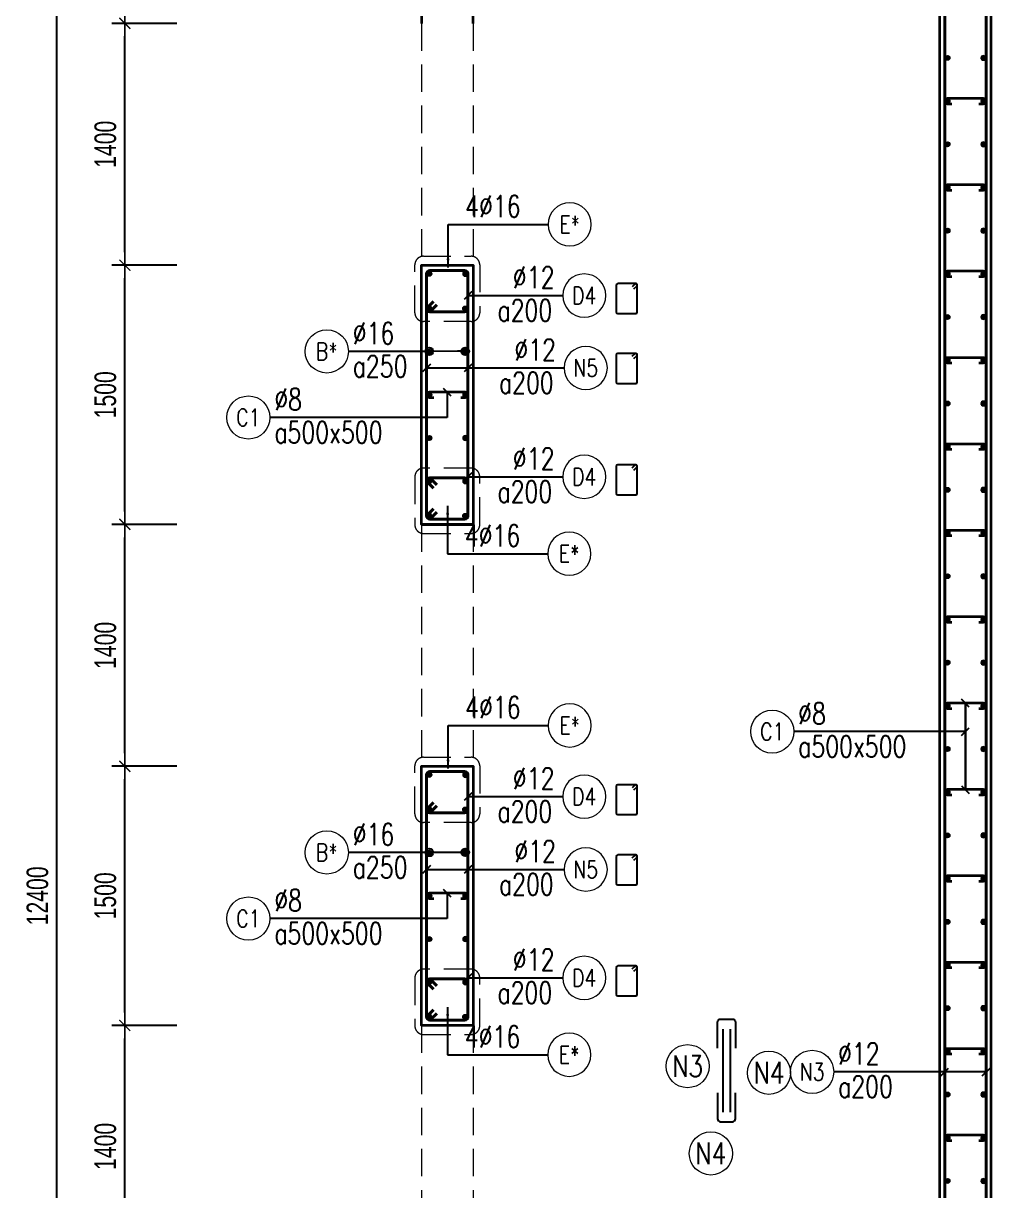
# Model space of a CAD drawing. Header units: millimetres. Extents: x 931337 to 1117500, y 19732 to 157199.
# Drawn here: x 1100475 to 1106179, y 141668 to 148425 of the extents above; entities that cross this region are included whole.
import ezdxf
from ezdxf.enums import TextEntityAlignment as Align

# ---------------------------------------------------------------- set-up
doc = ezdxf.new("R2010")
doc.units = ezdxf.units.MM
doc.header["$MEASUREMENT"] = 0
doc.linetypes.add('HIDDEN', pattern=[9.525, 6.35, -3.175])
doc.linetypes.add('HIDDEN2', pattern=[4.7625, 3.175, -1.5875])
doc.layers.get('0').update_dxf_attribs({"lineweight": 20})
doc.layers.get('Defpoints').update_dxf_attribs({"color": 151, "lineweight": 9})
doc.layers.add('Hidden', color=9, linetype='HIDDEN')
doc.layers.add('Ligature', color=1, linetype='Continuous')
for name, color, linetype, lineweight in [('KC-LEADER', 153, 'Continuous', 18), ('KC-THEP', 6, 'Continuous', 40), ('NDC_S_BEAM', 3, 'HIDDEN2', 20), ('NDC_S_DIM', 1, 'Continuous', 15), ('NDC_S_HIDDEN', 8, 'HIDDEN2', 13), ('NDC_S_LEADER', 1, 'Continuous', 15), ('NDC_S_REBAR', 4, 'Continuous', 35), ('NDC_S_STIRRUP', 4, 'Continuous', 40), ('NDC_S_VN TEXT', 7, 'Continuous', 20), ('NDC_S_WALL', 6, 'Continuous', 35)]:
    doc.layers.add(name, color=color, linetype=linetype, lineweight=lineweight)
doc.styles.add('NDC_ARIAL', font='arial.ttf', dxfattribs={"width": 0.85})
doc.styles.add('NDC_DIM', font='', dxfattribs={"width": 0.75})
doc.styles.add('NDC_EN TXT', font='romans.shx', dxfattribs={"width": 0.8})
doc.styles.get('NDC_DIM').set_extended_font_data('Dotum')
doc.dimstyles.new('NDC_1-50', dxfattribs={"dimscale": 50, "dimtxt": 2.5, "dimasz": 1, "dimexe": 1.5, "dimexo": 0, "dimgap": 0.8, "dimtad": 1, "dimdec": 0, "dimdsep": 46, "dimtxsty": 'NDC_ARIAL', "dimblk": 'DIMMARK', "dimcen": 49999.938995, "dimdle": 1.5, "dimclrd": 1, "dimclre": 1, "dimclrt": 3, "dimadec": 0, "dimazin": 0, "dimtfac": 1, "dimtdec": 0, "dimtix": 1, "dimtmove": 2, "dimatfit": 3, "dimfxl": 1, "dimarcsym": 0})
doc.dimstyles.new('NDC_dim_30', dxfattribs={"dimscale": 30, "dimtxt": 2.5, "dimasz": 1.5, "dimexe": 1.5, "dimexo": 2.5, "dimgap": 1, "dimtad": 1, "dimdec": 0, "dimzin": 0, "dimdsep": 46, "dimtxsty": 'NDC_DIM', "dimblk": 'DIMMARK', "dimcen": 0.09, "dimdle": 1.2, "dimclrd": 1, "dimclre": 1, "dimclrt": 3, "dimadec": 0, "dimazin": 0, "dimtfac": 1, "dimtdec": 0, "dimtix": 1, "dimtofl": 0, "dimtmove": 0, "dimatfit": 3, "dimfxl": 6, "dimfxlon": 1, "dimtolj": 1, "dimtzin": 0, "dimarcsym": 0})
doc.dimstyles.new('NDC_dim_50', dxfattribs={"dimscale": 50, "dimtxt": 2.5, "dimasz": 1.5, "dimexe": 1.5, "dimexo": 2.5, "dimgap": 1, "dimtad": 1, "dimdec": 0, "dimzin": 0, "dimdsep": 46, "dimtxsty": 'NDC_DIM', "dimblk": 'DIMMARK', "dimcen": 0.09, "dimdle": 1.2, "dimclrd": 1, "dimclre": 1, "dimclrt": 3, "dimadec": 0, "dimazin": 0, "dimtfac": 1, "dimtdec": 0, "dimtix": 1, "dimtofl": 0, "dimtmove": 0, "dimatfit": 3, "dimfxl": 6, "dimfxlon": 1, "dimtolj": 1, "dimtzin": 0, "dimarcsym": 0})

# ---------------------------------------------------------------- blocks, each defined once
blk = doc.blocks.new('THEP')
at = {"layer": 'KC-LEADER', "color": 6}
blk.add_circle((0, 0), 14, dxfattribs=at)
at = {"layer": 'KC-THEP'}
for p, q in [((-14, 0), (14, 0)), ((9.9, 9.9), (-9.9, -9.9)), ((-9.9, 9.9), (9.9, -9.9)), ((0, 14), (0, -14))]:
    blk.add_line(p, q, dxfattribs=at)
blk = doc.blocks.new('A$C7BC65A55')
at = {"layer": 'Ligature'}
for p, q in [((-15.2, 372, 0), (-15.2, 38.5, 0)), ((15.2, 372, 0), (15.2, 38.5, 0))]:
    blk.add_line(p, q, dxfattribs=at)
for points in [[(-36.2, 296.5), (-36.2, 400.9, -0.414214), (-24, 413.1), (24, 413.1, -0.414214), (36.2, 400.9), (36.2, 296.5)], [(-36.2, 116.5), (-36.2, 12.2, 0.414214), (-24, 0), (24, 0, 0.414214), (36.2, 12.2), (36.2, 116.5)]]:
    blk.add_lwpolyline(points, format="xyb", dxfattribs=at)
blk = doc.blocks.new('DIMMARK')
at = {"layer": 'NDC_S_DIM', "color": 1}
blk.add_line((-1.5, 0), (1, 0), dxfattribs=at)
at = {"layer": 'NDC_S_DIM', "color": 2, "const_width": 0.1}
blk.add_lwpolyline([(-0.424, -0.424), (0.424, 0.424)], dxfattribs=at)
blk = doc.blocks.new('*U11')
blk.add_circle((-2.5, 0), 2.5)
at = {"layer": 'NDC_S_VN TEXT', "color": 3, "style": 'NDC_EN TXT', "width": 0.75}
for tag, p in [('DK1', (0.5, 0.85)), ('KC1', (0.5, -2.97))]:
    blk.add_attdef(tag, p, '', height=2.5, dxfattribs=at)
at = {"layer": 'NDC_S_VN TEXT', "color": 7, "style": 'NDC_EN TXT', "width": 0.8}
blk.add_attdef('SH2', text='', height=2, dxfattribs=at).set_placement((-2.5, 0), align=Align.MIDDLE)
blk = doc.blocks.new('*D539')
at = {"layer": 'Defpoints', "color": 0, "transparency": 16777216}
for p in [(1101062.4, 149074.5), (1102778.9, 149074.5), (1102778.9, 148424.5)]:
    blk.add_point(p, dxfattribs=at)
at = {"layer": 'NDC_S_DIM', "color": 1, "lineweight": -2, "transparency": 16777216}
for p, q in [((1101362.4, 149074.5), (1100987.4, 149074.5)), ((1101062.4, 148499.5), (1101062.4, 148999.5)), ((1101362.4, 148424.5), (1100987.4, 148424.5))]:
    blk.add_line(p, q, dxfattribs=at)
at = {"layer": 'NDC_S_DIM', "color": 1, "lineweight": -2, "transparency": 16777216, "xscale": 75, "yscale": 75, "zscale": 75}
for p, rotation in [((1101062.4, 149074.5), 90), ((1101062.4, 148424.5), 270)]:
    blk.add_blockref('DIMMARK', p, dxfattribs=dict(at, rotation=rotation))
at = {"layer": 'NDC_S_DIM', "color": 3, "transparency": 16777216, "insert": (1100949.8, 148749.5), "char_height": 125, "attachment_point": 5, "rotation": 90, "style": 'NDC_DIM'}
blk.add_mtext('\\A1;650', dxfattribs=at)
blk = doc.blocks.new('*D541')
at = {"layer": 'Defpoints', "color": 0, "transparency": 16777216}
for p in [(1100669.2, 149574.5), (1102778.9, 149574.5), (1102778.9, 137174.5)]:
    blk.add_point(p, dxfattribs=at)
at = {"layer": 'NDC_S_DIM', "color": 1, "lineweight": -2, "transparency": 16777216}
for p, q in [((1100969.2, 149574.5), (1100594.2, 149574.5)), ((1100669.2, 137249.5), (1100669.2, 149499.5)), ((1100969.2, 137174.5), (1100594.2, 137174.5))]:
    blk.add_line(p, q, dxfattribs=at)
at = {"layer": 'NDC_S_DIM', "color": 1, "lineweight": -2, "transparency": 16777216, "xscale": 75, "yscale": 75, "zscale": 75}
for p, rotation in [((1100669.2, 149574.5), 90), ((1100669.2, 137174.5), 270)]:
    blk.add_blockref('DIMMARK', p, dxfattribs=dict(at, rotation=rotation))
at = {"layer": 'NDC_S_DIM', "color": 3, "transparency": 16777216, "insert": (1100556.6, 143374.5), "char_height": 125, "attachment_point": 5, "rotation": 90, "style": 'NDC_DIM'}
blk.add_mtext('\\A1;12400', dxfattribs=at)
blk = doc.blocks.new('*D544')
at = {"layer": 'Defpoints', "color": 0, "transparency": 16777216}
for p in [(1101062.4, 142624.5), (1102778.9, 142624.5), (1102778.9, 141224.5)]:
    blk.add_point(p, dxfattribs=at)
at = {"layer": 'NDC_S_DIM', "color": 1, "lineweight": -2, "transparency": 16777216}
for p, q in [((1101362.4, 142624.5), (1100987.4, 142624.5)), ((1101062.4, 141299.5), (1101062.4, 142549.5)), ((1101362.4, 141224.5), (1100987.4, 141224.5))]:
    blk.add_line(p, q, dxfattribs=at)
at = {"layer": 'NDC_S_DIM', "color": 1, "lineweight": -2, "transparency": 16777216, "xscale": 75, "yscale": 75, "zscale": 75}
for p, rotation in [((1101062.4, 142624.5), 90), ((1101062.4, 141224.5), 270)]:
    blk.add_blockref('DIMMARK', p, dxfattribs=dict(at, rotation=rotation))
at = {"layer": 'NDC_S_DIM', "color": 3, "transparency": 16777216, "insert": (1100949.8, 141924.5), "char_height": 125, "attachment_point": 5, "rotation": 90, "style": 'NDC_DIM'}
blk.add_mtext('\\A1;1400', dxfattribs=at)
blk = doc.blocks.new('*D545')
at = {"layer": 'Defpoints', "color": 0, "transparency": 16777216}
for p in [(1101062.4, 144124.5), (1102778.9, 144124.5), (1102778.9, 142624.5)]:
    blk.add_point(p, dxfattribs=at)
at = {"layer": 'NDC_S_DIM', "color": 1, "lineweight": -2, "transparency": 16777216}
for p, q in [((1101362.4, 144124.5), (1100987.4, 144124.5)), ((1101062.4, 142699.5), (1101062.4, 144049.5)), ((1101362.4, 142624.5), (1100987.4, 142624.5))]:
    blk.add_line(p, q, dxfattribs=at)
at = {"layer": 'NDC_S_DIM', "color": 1, "lineweight": -2, "transparency": 16777216, "xscale": 75, "yscale": 75, "zscale": 75}
for p, rotation in [((1101062.4, 144124.5), 90), ((1101062.4, 142624.5), 270)]:
    blk.add_blockref('DIMMARK', p, dxfattribs=dict(at, rotation=rotation))
at = {"layer": 'NDC_S_DIM', "color": 3, "transparency": 16777216, "insert": (1100949.8, 143374.5), "char_height": 125, "attachment_point": 5, "rotation": 90, "style": 'NDC_DIM'}
blk.add_mtext('\\A1;1500', dxfattribs=at)
blk = doc.blocks.new('*D546')
at = {"layer": 'Defpoints', "color": 0, "transparency": 16777216}
for p in [(1101062.4, 145524.5), (1102778.9, 145524.5), (1102778.9, 144124.5)]:
    blk.add_point(p, dxfattribs=at)
at = {"layer": 'NDC_S_DIM', "color": 1, "lineweight": -2, "transparency": 16777216}
for p, q in [((1101362.4, 145524.5), (1100987.4, 145524.5)), ((1101062.4, 144199.5), (1101062.4, 145449.5)), ((1101362.4, 144124.5), (1100987.4, 144124.5))]:
    blk.add_line(p, q, dxfattribs=at)
at = {"layer": 'NDC_S_DIM', "color": 1, "lineweight": -2, "transparency": 16777216, "xscale": 75, "yscale": 75, "zscale": 75}
for p, rotation in [((1101062.4, 145524.5), 90), ((1101062.4, 144124.5), 270)]:
    blk.add_blockref('DIMMARK', p, dxfattribs=dict(at, rotation=rotation))
at = {"layer": 'NDC_S_DIM', "color": 3, "transparency": 16777216, "insert": (1100949.8, 144824.5), "char_height": 125, "attachment_point": 5, "rotation": 90, "style": 'NDC_DIM'}
blk.add_mtext('\\A1;1400', dxfattribs=at)
blk = doc.blocks.new('*D547')
at = {"layer": 'Defpoints', "color": 0, "transparency": 16777216}
for p in [(1101062.4, 147024.5), (1102778.9, 147024.5), (1102778.9, 145524.5)]:
    blk.add_point(p, dxfattribs=at)
at = {"layer": 'NDC_S_DIM', "color": 1, "lineweight": -2, "transparency": 16777216}
for p, q in [((1101362.4, 147024.5), (1100987.4, 147024.5)), ((1101062.4, 145599.5), (1101062.4, 146949.5)), ((1101362.4, 145524.5), (1100987.4, 145524.5))]:
    blk.add_line(p, q, dxfattribs=at)
at = {"layer": 'NDC_S_DIM', "color": 1, "lineweight": -2, "transparency": 16777216, "xscale": 75, "yscale": 75, "zscale": 75}
for p, rotation in [((1101062.4, 147024.5), 90), ((1101062.4, 145524.5), 270)]:
    blk.add_blockref('DIMMARK', p, dxfattribs=dict(at, rotation=rotation))
at = {"layer": 'NDC_S_DIM', "color": 3, "transparency": 16777216, "insert": (1100949.8, 146274.5), "char_height": 125, "attachment_point": 5, "rotation": 90, "style": 'NDC_DIM'}
blk.add_mtext('\\A1;1500', dxfattribs=at)
blk = doc.blocks.new('*D548')
at = {"layer": 'Defpoints', "color": 0, "transparency": 16777216}
for p in [(1101062.4, 148424.5), (1102778.9, 148424.5), (1102778.9, 147024.5)]:
    blk.add_point(p, dxfattribs=at)
at = {"layer": 'NDC_S_DIM', "color": 1, "lineweight": -2, "transparency": 16777216}
for p, q in [((1101362.4, 148424.5), (1100987.4, 148424.5)), ((1101062.4, 147099.5), (1101062.4, 148349.5)), ((1101362.4, 147024.5), (1100987.4, 147024.5))]:
    blk.add_line(p, q, dxfattribs=at)
at = {"layer": 'NDC_S_DIM', "color": 1, "lineweight": -2, "transparency": 16777216, "xscale": 75, "yscale": 75, "zscale": 75}
for p, rotation in [((1101062.4, 148424.5), 90), ((1101062.4, 147024.5), 270)]:
    blk.add_blockref('DIMMARK', p, dxfattribs=dict(at, rotation=rotation))
at = {"layer": 'NDC_S_DIM', "color": 3, "transparency": 16777216, "insert": (1100949.8, 147724.5), "char_height": 125, "attachment_point": 5, "rotation": 90, "style": 'NDC_DIM'}
blk.add_mtext('\\A1;1400', dxfattribs=at)
blk = doc.blocks.new('*U13')
blk.add_circle((-2.5, 0), 2.5)
at = {"layer": 'NDC_S_VN TEXT', "color": 3, "style": 'NDC_EN TXT', "width": 0.75}
blk.add_attdef('DK1', (0.5, 0.85), '', height=2.5, dxfattribs=at)
at = {"layer": 'NDC_S_VN TEXT', "color": 7, "style": 'NDC_EN TXT', "width": 0.8}
blk.add_attdef('SH2', text='', height=2, dxfattribs=at).set_placement((-2.5, 0), align=Align.MIDDLE)

msp = doc.modelspace()

# ---------------------------------------------------------------- linework, layer by layer
for centre in [(1104320.631, 142388.895), (1104791.6, 142350.735), (1104455.079, 141883.892)]:
    msp.add_circle(centre, 125)
at = {"layer": 'Ligature'}
for points in [[(1104010.12, 146888.056), (1104026.086, 146904.022, 0.66817864), (1104020.313, 146917.96), (1103915.684, 146917.96, 0.41421356), (1103907.519, 146909.795), (1103907.519, 146752.688, 0.41421356), (1103915.684, 146744.523), (1104020.313, 146744.523, 0.41421356), (1104028.477, 146752.688), (1104028.477, 146909.795, 0.66817864), (1104014.539, 146915.569), (1103998.573, 146899.603)], [(1104010.092, 146484.044), (1104026.058, 146500.01, 0.66817864), (1104020.284, 146513.949), (1103915.655, 146513.949, 0.41421356), (1103907.491, 146505.784), (1103907.491, 146348.676, 0.41421356), (1103915.656, 146340.511), (1104020.284, 146340.511, 0.41421356), (1104028.449, 146348.676), (1104028.449, 146505.784, 0.66817864), (1104014.511, 146511.557), (1103998.545, 146495.591)], [(1104010.092, 145839.026), (1104026.058, 145854.992, 0.66817864), (1104020.284, 145868.93), (1103915.655, 145868.93, 0.41421356), (1103907.491, 145860.765), (1103907.491, 145703.658, 0.41421356), (1103915.656, 145695.493), (1104020.284, 145695.493, 0.41421356), (1104028.449, 145703.658), (1104028.449, 145860.765, 0.66817864), (1104014.511, 145866.539), (1103998.545, 145850.573)], [(1104010.12, 143988.056), (1104026.086, 144004.022, 0.66817864), (1104020.313, 144017.96), (1103915.684, 144017.96, 0.41421356), (1103907.519, 144009.795), (1103907.519, 143852.688, 0.41421356), (1103915.684, 143844.523), (1104020.313, 143844.523, 0.41421356), (1104028.477, 143852.688), (1104028.477, 144009.795, 0.66817864), (1104014.539, 144015.569), (1103998.573, 143999.603)], [(1104010.092, 143581.368), (1104026.058, 143597.334, 0.66817864), (1104020.284, 143611.272), (1103915.655, 143611.272, 0.41421356), (1103907.491, 143603.107), (1103907.491, 143446, 0.41421356), (1103915.656, 143437.835), (1104020.284, 143437.835, 0.41421356), (1104028.449, 143446), (1104028.449, 143603.107, 0.66817864), (1104014.511, 143608.881), (1103998.545, 143592.915)], [(1104010.092, 142939.026), (1104026.058, 142954.992, 0.66817864), (1104020.284, 142968.93), (1103915.655, 142968.93, 0.41421356), (1103907.491, 142960.765), (1103907.491, 142803.658, 0.41421356), (1103915.656, 142795.493), (1104020.284, 142795.493, 0.41421356), (1104028.449, 142803.658), (1104028.449, 142960.765, 0.66817864), (1104014.511, 142966.539), (1103998.545, 142950.573)]]:
    msp.add_lwpolyline(points, format="xyb", dxfattribs=at)
at = {"layer": 'NDC_S_BEAM', "ltscale": 50}
for p, q in [((1102778.931, 148424.542), (1102778.931, 147024.542)), ((1103078.931, 148424.542), (1103078.931, 147024.542)), ((1102778.931, 145524.542), (1102778.931, 144124.542)), ((1103078.931, 145524.542), (1103078.931, 144124.542)), ((1102778.931, 142624.542), (1102778.931, 141224.542)), ((1103078.931, 142624.542), (1103078.931, 141224.542))]:
    msp.add_line(p, q, dxfattribs=at)
at = {"layer": 'NDC_S_HIDDEN', "ltscale": 50}
for points in [[(1102791.294, 147076.602), (1103067.137, 147076.602, -0.41421356), (1103117.137, 147026.602), (1103117.137, 146749.052, -0.41421356), (1103067.137, 146699.052), (1102791.294, 146699.052, -0.41421356), (1102741.294, 146749.052), (1102741.294, 147026.602, -0.41421356)], [(1102791.294, 145472.483), (1103067.137, 145472.483, 0.41421356), (1103117.137, 145522.483), (1103117.137, 145800.032, 0.41421356), (1103067.137, 145850.032), (1102791.294, 145850.032, 0.41421356), (1102741.294, 145800.032), (1102741.294, 145522.483, 0.41421356)], [(1102791.294, 144176.602), (1103067.137, 144176.602, -0.41421356), (1103117.137, 144126.602), (1103117.137, 143849.052, -0.41421356), (1103067.137, 143799.052), (1102791.294, 143799.052, -0.41421356), (1102741.294, 143849.052), (1102741.294, 144126.602, -0.41421356)], [(1102791.294, 142572.483), (1103067.137, 142572.483, 0.41421356), (1103117.137, 142622.483), (1103117.137, 142900.032, 0.41421356), (1103067.137, 142950.032), (1102791.294, 142950.032, 0.41421356), (1102741.294, 142900.032), (1102741.294, 142622.483, 0.41421356)]]:
    msp.add_lwpolyline(points, format="xyb", close=True, dxfattribs=at)
at = {"layer": 'NDC_S_REBAR'}
for points in [[(1106007.443, 147959.542), (1106032.443, 147959.542, 1), (1106032.443, 147989.542), (1105825.419, 147989.542, 1), (1105825.419, 147959.542), (1105850.419, 147959.542)], [(1106007.443, 147459.542), (1106032.443, 147459.542, 1), (1106032.443, 147489.542), (1105825.419, 147489.542, 1), (1105825.419, 147459.542), (1105850.419, 147459.542)], [(1106007.443, 146959.542), (1106032.443, 146959.542, 1), (1106032.443, 146989.542), (1105825.419, 146989.542, 1), (1105825.419, 146959.542), (1105850.419, 146959.542)], [(1106007.443, 146459.542), (1106032.443, 146459.542, 1), (1106032.443, 146489.542), (1105825.419, 146489.542, 1), (1105825.419, 146459.542), (1105850.419, 146459.542)], [(1103007.443, 146259.542), (1103032.443, 146259.542, 1), (1103032.443, 146289.542), (1102825.419, 146289.542, 1), (1102825.419, 146259.542), (1102850.419, 146259.542)], [(1106007.443, 145959.542), (1106032.443, 145959.542, 1), (1106032.443, 145989.542), (1105825.419, 145989.542, 1), (1105825.419, 145959.542), (1105850.419, 145959.542)], [(1106007.443, 145459.542), (1106032.443, 145459.542, 1), (1106032.443, 145489.542), (1105825.419, 145489.542, 1), (1105825.419, 145459.542), (1105850.419, 145459.542)], [(1106007.443, 144959.542), (1106032.443, 144959.542, 1), (1106032.443, 144989.542), (1105825.419, 144989.542, 1), (1105825.419, 144959.542), (1105850.419, 144959.542)], [(1106007.443, 144459.542), (1106032.443, 144459.542, 1), (1106032.443, 144489.542), (1105825.419, 144489.542, 1), (1105825.419, 144459.542), (1105850.419, 144459.542)], [(1106007.443, 143959.542), (1106032.443, 143959.542, 1), (1106032.443, 143989.542), (1105825.419, 143989.542, 1), (1105825.419, 143959.542), (1105850.419, 143959.542)], [(1106007.443, 143459.542), (1106032.443, 143459.542, 1), (1106032.443, 143489.542), (1105825.419, 143489.542, 1), (1105825.419, 143459.542), (1105850.419, 143459.542)], [(1103007.443, 143359.542), (1103032.443, 143359.542, 1), (1103032.443, 143389.542), (1102825.419, 143389.542, 1), (1102825.419, 143359.542), (1102850.419, 143359.542)], [(1106007.443, 142959.542), (1106032.443, 142959.542, 1), (1106032.443, 142989.542), (1105825.419, 142989.542, 1), (1105825.419, 142959.542), (1105850.419, 142959.542)], [(1106007.443, 142459.542), (1106032.443, 142459.542, 1), (1106032.443, 142489.542), (1105825.419, 142489.542, 1), (1105825.419, 142459.542), (1105850.419, 142459.542)], [(1106007.443, 141959.542), (1106032.443, 141959.542, 1), (1106032.443, 141989.542), (1105825.419, 141989.542, 1), (1105825.419, 141959.542), (1105850.419, 141959.542)]]:
    msp.add_lwpolyline(points, format="xyb", dxfattribs=at)
at = {"layer": 'NDC_S_STIRRUP'}
for points in [[(1105848.931, 137264.542), (1105808.931, 137224.542, 0.41421356), (1105828.931, 137204.542), (1106028.931, 137204.542, 0.41421356), (1106048.931, 137224.542), (1106048.931, 149524.542, 0.41421356), (1106028.931, 149544.542), (1105828.931, 149544.542, 0.41421356), (1105808.931, 149524.542), (1105808.931, 137224.542, 0.41421356), (1105828.931, 137204.542), (1105868.931, 137244.542)], [(1102848.931, 145614.542), (1102808.931, 145574.542, 0.41421356), (1102828.931, 145554.542), (1103028.931, 145554.542, 0.41421356), (1103048.931, 145574.542), (1103048.931, 146974.542, 0.41421356), (1103028.931, 146994.542), (1102828.931, 146994.542, 0.41421356), (1102808.931, 146974.542), (1102808.931, 145574.542, 0.41421356), (1102828.931, 145554.542), (1102868.931, 145594.542)], [(1102848.931, 146815.079), (1102808.931, 146775.079, 0.41421356), (1102828.931, 146755.079), (1103028.931, 146755.079, 0.41421356), (1103048.931, 146775.079), (1103048.931, 146974.542, 0.41421356), (1103028.931, 146994.542), (1102828.931, 146994.542, 0.41421356), (1102808.931, 146974.542), (1102808.931, 146775.079, 0.41421356), (1102828.931, 146755.079), (1102868.931, 146795.079)], [(1102848.931, 145734.005), (1102808.931, 145774.005, -0.41421356), (1102828.931, 145794.005), (1103028.931, 145794.005, -0.41421356), (1103048.931, 145774.005), (1103048.931, 145574.542, -0.41421356), (1103028.931, 145554.542), (1102828.931, 145554.542, -0.41421356), (1102808.931, 145574.542), (1102808.931, 145774.005, -0.41421356), (1102828.931, 145794.005), (1102868.931, 145754.005)], [(1102848.931, 142714.542), (1102808.931, 142674.542, 0.41421356), (1102828.931, 142654.542), (1103028.931, 142654.542, 0.41421356), (1103048.931, 142674.542), (1103048.931, 144074.542, 0.41421356), (1103028.931, 144094.542), (1102828.931, 144094.542, 0.41421356), (1102808.931, 144074.542), (1102808.931, 142674.542, 0.41421356), (1102828.931, 142654.542), (1102868.931, 142694.542)], [(1102848.931, 143915.079), (1102808.931, 143875.079, 0.41421356), (1102828.931, 143855.079), (1103028.931, 143855.079, 0.41421356), (1103048.931, 143875.079), (1103048.931, 144074.542, 0.41421356), (1103028.931, 144094.542), (1102828.931, 144094.542, 0.41421356), (1102808.931, 144074.542), (1102808.931, 143875.079, 0.41421356), (1102828.931, 143855.079), (1102868.931, 143895.079)], [(1102848.931, 142834.005), (1102808.931, 142874.005, -0.41421356), (1102828.931, 142894.005), (1103028.931, 142894.005, -0.41421356), (1103048.931, 142874.005), (1103048.931, 142674.542, -0.41421356), (1103028.931, 142654.542), (1102828.931, 142654.542, -0.41421356), (1102808.931, 142674.542), (1102808.931, 142874.005, -0.41421356), (1102828.931, 142894.005), (1102868.931, 142854.005)]]:
    msp.add_lwpolyline(points, format="xyb", dxfattribs=at)
at = {"layer": 'NDC_S_WALL'}
msp.add_line((1102778.931, 145524.542), (1103078.931, 145524.542), dxfattribs=at)
for points in [[(1103078.931, 148424.542), (1103078.931, 149074.542), (1105778.931, 149074.542), (1105778.931, 137674.542), (1103078.931, 137674.542), (1103078.931, 138324.542), (1102778.931, 138324.542), (1102778.931, 137174.542), (1109078.931, 137174.542), (1109078.931, 137174.542), (1109078.931, 138324.542), (1108778.931, 138324.542), (1108778.931, 137674.542), (1108778.931, 137674.542), (1106078.931, 137674.542), (1106078.931, 149074.542), (1108778.931, 149074.542), (1108778.931, 149074.542), (1108778.931, 148424.542), (1109078.931, 148424.542), (1109078.931, 149574.542), (1109078.931, 149574.542), (1102778.931, 149574.542), (1102778.931, 148424.542)], [(1103078.931, 145524.542), (1102778.931, 145524.542), (1102778.931, 147024.542), (1103078.931, 147024.542), (1103078.931, 145524.542)], [(1103078.931, 142624.542), (1102778.931, 142624.542), (1102778.931, 144124.542), (1103078.931, 144124.542), (1103078.931, 142624.542)]]:
    msp.add_lwpolyline(points, dxfattribs=at)

# ---------------------------------------------------------------- block references
at = {"layer": 'Hidden', "xscale": 1.44, "yscale": 1.44, "zscale": 1.44}
msp.add_blockref('A$C7BC65A55', (1104545.711, 142066.614, 0.03), dxfattribs=at)
at = {"layer": 'KC-THEP'}
for p, rotation in [((1105825.419, 148224.542), 189.6685644363809), ((1105825.419, 147974.542), 189.6685644363809), ((1105825.419, 147724.542), 189.6685644363809), ((1105825.419, 147474.542), 189.6685644363809), ((1105825.419, 147224.542), 189.6685644363809), ((1102825.419, 146974.542), 189.6685644363809), ((1105825.419, 146974.542), 189.6685644363809), ((1103032.443, 146774.542), 9.668564436380926), ((1105825.419, 146724.542), 189.6685644363809), ((1102825.419, 146524.542), 189.6685644363809), ((1105825.419, 146474.542), 189.6685644363809), ((1102825.419, 146274.542), 189.6685644363809), ((1105825.419, 146224.542), 189.6685644363809), ((1102825.419, 146024.542), 189.6685644363809), ((1105825.419, 145974.542), 189.6685644363809), ((1102825.419, 145774.542), 189.6685644363809), ((1105825.419, 145724.542), 189.6685644363809), ((1103032.443, 145574.542), 9.668564436380946), ((1105825.419, 145474.542), 189.6685644363809), ((1105825.419, 145224.542), 189.6685644363809), ((1105825.419, 144974.542), 189.6685644363809), ((1105825.419, 144724.542), 189.6685644363809), ((1105825.419, 144474.542), 189.6685644363809), ((1105825.419, 144224.542), 189.6685644363809), ((1102825.419, 144074.542), 189.6685644363809), ((1105825.419, 143974.542), 189.6685644363809), ((1103032.443, 143874.542), 9.668564436380926), ((1105825.419, 143724.542), 189.6685644363809), ((1102825.419, 143624.542), 189.6685644363809), ((1105825.419, 143474.542), 189.6685644363809), ((1102825.419, 143374.542), 189.6685644363809), ((1105825.419, 143224.542), 189.6685644363809), ((1102825.419, 143124.542), 189.6685644363809), ((1105825.419, 142974.542), 189.6685644363809), ((1102825.419, 142874.542), 189.6685644363809), ((1105825.419, 142724.542), 189.6685644363809), ((1103032.443, 142674.542), 9.668564436380946), ((1105825.419, 142474.542), 189.6685644363809), ((1105825.419, 142224.542), 189.6685644363809), ((1105825.419, 141974.542), 189.6685644363809), ((1105825.419, 141724.542), 189.6685644363809)]:
    msp.add_blockref('THEP', p, dxfattribs=dict(at, rotation=rotation))
at = {"layer": 'KC-THEP', "xscale": -1}
for p, rotation in [((1106032.443, 148224.542), 170.331435563619), ((1106032.443, 147974.542), 170.331435563619), ((1106032.443, 147724.542), 170.331435563619), ((1106032.443, 147474.542), 170.331435563619), ((1106032.443, 147224.542), 170.331435563619), ((1103032.443, 146974.542), 170.331435563619), ((1106032.443, 146974.542), 170.331435563619), ((1102825.419, 146774.542), 350.3314355636191), ((1106032.443, 146724.542), 170.331435563619), ((1103032.443, 146524.542), 170.331435563619), ((1106032.443, 146474.542), 170.331435563619), ((1103032.443, 146274.542), 170.331435563619), ((1106032.443, 146224.542), 170.331435563619), ((1103032.443, 146024.542), 170.331435563619), ((1106032.443, 145974.542), 170.331435563619), ((1103032.443, 145774.542), 170.331435563619), ((1106032.443, 145724.542), 170.331435563619), ((1102825.419, 145574.542), 350.3314355636191), ((1106032.443, 145474.542), 170.331435563619), ((1106032.443, 145224.542), 170.331435563619), ((1106032.443, 144974.542), 170.331435563619), ((1106032.443, 144724.542), 170.331435563619), ((1106032.443, 144474.542), 170.331435563619), ((1106032.443, 144224.542), 170.331435563619), ((1103032.443, 144074.542), 170.331435563619), ((1106032.443, 143974.542), 170.331435563619), ((1102825.419, 143874.542), 350.3314355636191), ((1106032.443, 143724.542), 170.331435563619), ((1103032.443, 143624.542), 170.331435563619), ((1106032.443, 143474.542), 170.331435563619), ((1103032.443, 143374.542), 170.331435563619), ((1106032.443, 143224.542), 170.331435563619), ((1103032.443, 143124.542), 170.331435563619), ((1106032.443, 142974.542), 170.331435563619), ((1103032.443, 142874.542), 170.331435563619), ((1106032.443, 142724.542), 170.331435563619), ((1102825.419, 142674.542), 350.3314355636191), ((1106032.443, 142474.542), 170.331435563619), ((1106032.443, 142224.542), 170.331435563619), ((1106032.443, 141974.542), 170.331435563619), ((1106032.443, 141724.542), 170.331435563619)]:
    msp.add_blockref('THEP', p, dxfattribs=dict(at, rotation=rotation))
at = {"layer": 'NDC_S_VN TEXT'}
ref = msp.add_blockref('*U13', (1103512.783, 147261.042), dxfattribs=dict(at, xscale=-50, yscale=50, zscale=50))
ref.add_attrib('SH2', 'E*', dxfattribs={"color": 7, "height": 100, "style": 'NDC_EN TXT', "width": 0.8}).set_placement((1103637.783, 147261.042), align=Align.MIDDLE)
ref.add_attrib('DK1', '4%%C16', (1103032.426, 147303.317), dxfattribs={"color": 3, "height": 125, "style": 'NDC_EN TXT', "width": 0.75})
ref = msp.add_blockref('*U11', (1103597.196, 146849.057), dxfattribs=dict(at, xscale=-50, yscale=50, zscale=50))
ref.add_attrib('SH2', 'D4', dxfattribs={"color": 7, "height": 100, "style": 'NDC_EN TXT', "width": 0.8}).set_placement((1103722.196, 146849.057), align=Align.MIDDLE)
ref.add_attrib('DK1', '%%C12', (1103308.803, 146891.332), dxfattribs={"color": 3, "height": 125, "style": 'NDC_EN TXT', "width": 0.75})
ref.add_attrib('KC1', 'a200', (1103219.517, 146700.43), dxfattribs={"color": 3, "height": 125, "style": 'NDC_EN TXT', "width": 0.75})
at = {"layer": 'NDC_S_VN TEXT', "xscale": 50, "yscale": 50, "zscale": 50}
for p, values in [((1102356.472, 146525.782), {'SH2': 'B*', 'DK1': '%%C16', 'KC1': 'a250'}), ((1101902.487, 146143.268), {'SH2': 'C1', 'DK1': '%%c8', 'KC1': 'a500x500'}), ((1104935.618, 144325.18), {'SH2': 'C1', 'DK1': '%%c8', 'KC1': 'a500x500'}), ((1102356.472, 143625.782), {'SH2': 'B*', 'DK1': '%%C16', 'KC1': 'a250'}), ((1101902.487, 143243.268), {'SH2': 'C1', 'DK1': '%%c8', 'KC1': 'a500x500'}), ((1105166.543, 142355.903), {'SH2': 'N3', 'DK1': '%%C12', 'KC1': 'a200'})]:
    msp.add_blockref('*U11', p, dxfattribs=at).add_auto_attribs(values)
at = {"layer": 'NDC_S_VN TEXT'}
ref = msp.add_blockref('*U11', (1103605.765, 146430.141), dxfattribs=dict(at, xscale=-50, yscale=50, zscale=50))
ref.add_attrib('SH2', 'N5', dxfattribs={"color": 7, "height": 100, "style": 'NDC_EN TXT', "width": 0.8}).set_placement((1103730.765, 146430.141), align=Align.MIDDLE)
ref.add_attrib('DK1', '%%C12', (1103317.372, 146472.416), dxfattribs={"color": 3, "height": 125, "style": 'NDC_EN TXT', "width": 0.75})
ref.add_attrib('KC1', 'a200', (1103228.086, 146281.513), dxfattribs={"color": 3, "height": 125, "style": 'NDC_EN TXT', "width": 0.75})
ref = msp.add_blockref('*U11', (1103597.168, 145800.027), dxfattribs=dict(at, xscale=-50, yscale=50, zscale=50))
ref.add_attrib('SH2', 'D4', dxfattribs={"color": 7, "height": 100, "style": 'NDC_EN TXT', "width": 0.8}).set_placement((1103722.168, 145800.027), align=Align.MIDDLE)
ref.add_attrib('DK1', '%%C12', (1103308.775, 145842.302), dxfattribs={"color": 3, "height": 125, "style": 'NDC_EN TXT', "width": 0.75})
ref.add_attrib('KC1', 'a200', (1103219.489, 145651.4), dxfattribs={"color": 3, "height": 125, "style": 'NDC_EN TXT', "width": 0.75})
ref = msp.add_blockref('*U13', (1103510.352, 145355.013), dxfattribs=dict(at, xscale=-50, yscale=50, zscale=50))
ref.add_attrib('SH2', 'E*', dxfattribs={"color": 7, "height": 100, "style": 'NDC_EN TXT', "width": 0.8}).set_placement((1103635.352, 145355.013), align=Align.MIDDLE)
ref.add_attrib('DK1', '4%%C16', (1103029.994, 145397.288), dxfattribs={"color": 3, "height": 125, "style": 'NDC_EN TXT', "width": 0.75})
ref = msp.add_blockref('*U13', (1103512.783, 144361.042), dxfattribs=dict(at, xscale=-50, yscale=50, zscale=50))
ref.add_attrib('SH2', 'E*', dxfattribs={"color": 7, "height": 100, "style": 'NDC_EN TXT', "width": 0.8}).set_placement((1103637.783, 144361.042), align=Align.MIDDLE)
ref.add_attrib('DK1', '4%%C16', (1103032.426, 144403.317), dxfattribs={"color": 3, "height": 125, "style": 'NDC_EN TXT', "width": 0.75})
ref = msp.add_blockref('*U11', (1103597.196, 143949.057), dxfattribs=dict(at, xscale=-50, yscale=50, zscale=50))
ref.add_attrib('SH2', 'D4', dxfattribs={"color": 7, "height": 100, "style": 'NDC_EN TXT', "width": 0.8}).set_placement((1103722.196, 143949.057), align=Align.MIDDLE)
ref.add_attrib('DK1', '%%C12', (1103308.803, 143991.332), dxfattribs={"color": 3, "height": 125, "style": 'NDC_EN TXT', "width": 0.75})
ref.add_attrib('KC1', 'a200', (1103219.517, 143800.43), dxfattribs={"color": 3, "height": 125, "style": 'NDC_EN TXT', "width": 0.75})
ref = msp.add_blockref('*U11', (1103605.765, 143527.464), dxfattribs=dict(at, xscale=-50, yscale=50, zscale=50))
ref.add_attrib('SH2', 'N5', dxfattribs={"color": 7, "height": 100, "style": 'NDC_EN TXT', "width": 0.8}).set_placement((1103730.765, 143527.464), align=Align.MIDDLE)
ref.add_attrib('DK1', '%%C12', (1103317.372, 143569.74), dxfattribs={"color": 3, "height": 125, "style": 'NDC_EN TXT', "width": 0.75})
ref.add_attrib('KC1', 'a200', (1103228.086, 143378.837), dxfattribs={"color": 3, "height": 125, "style": 'NDC_EN TXT', "width": 0.75})
ref = msp.add_blockref('*U11', (1103597.168, 142900.027), dxfattribs=dict(at, xscale=-50, yscale=50, zscale=50))
ref.add_attrib('SH2', 'D4', dxfattribs={"color": 7, "height": 100, "style": 'NDC_EN TXT', "width": 0.8}).set_placement((1103722.168, 142900.027), align=Align.MIDDLE)
ref.add_attrib('DK1', '%%C12', (1103308.775, 142942.302), dxfattribs={"color": 3, "height": 125, "style": 'NDC_EN TXT', "width": 0.75})
ref.add_attrib('KC1', 'a200', (1103219.489, 142751.4), dxfattribs={"color": 3, "height": 125, "style": 'NDC_EN TXT', "width": 0.75})
ref = msp.add_blockref('*U13', (1103510.352, 142455.013), dxfattribs=dict(at, xscale=-50, yscale=50, zscale=50))
ref.add_attrib('SH2', 'E*', dxfattribs={"color": 7, "height": 100, "style": 'NDC_EN TXT', "width": 0.8}).set_placement((1103635.352, 142455.013), align=Align.MIDDLE)
ref.add_attrib('DK1', '4%%C16', (1103029.994, 142497.288), dxfattribs={"color": 3, "height": 125, "style": 'NDC_EN TXT', "width": 0.75})

# ---------------------------------------------------------------- texts
at = {"layer": 'NDC_S_VN TEXT', "color": 7, "style": 'NDC_EN TXT', "width": 0.8}
for tag, p in [('N3', (1104320.631, 142388.895)), ('N4', (1104791.6, 142350.735)), ('N4', (1104455.079, 141883.892))]:
    msp.add_attdef(tag, text='3', height=125, dxfattribs=at).set_placement(p, align=Align.MIDDLE)

# ---------------------------------------------------------------- dimensions: what is measured, and where the dimension line sits
at = {"layer": 'NDC_S_DIM'}
dim = msp.add_linear_dim(base=(1100669.213, 149574.542), p1=(1102778.931, 137174.542), p2=(1102778.931, 149574.542), angle=90, dimstyle='NDC_dim_50', dxfattribs=at)
dim.commit()
dim.dimension.update_dxf_attribs({"geometry": '*D541', "text_midpoint": (1100556.628, 143374.542)})
for base, p1, p2, picture, middle in [((1101062.432, 149074.542), (1102778.931, 148424.542), (1102778.931, 149074.542), '*D539', (1100949.847, 148749.542)), ((1101062.432, 148424.542), (1102778.931, 147024.542), (1102778.931, 148424.542), '*D548', (1100949.847, 147724.542)), ((1101062.432, 147024.542), (1102778.931, 145524.542), (1102778.931, 147024.542), '*D547', (1100949.847, 146274.542)), ((1101062.432, 145524.542), (1102778.931, 144124.542), (1102778.931, 145524.542), '*D546', (1100949.847, 144824.542)), ((1101062.432, 144124.542), (1102778.931, 142624.542), (1102778.931, 144124.542), '*D545', (1100949.847, 143374.542)), ((1101062.432, 142624.542), (1102778.931, 141224.542), (1102778.931, 142624.542), '*D544', (1100949.847, 141924.542))]:
    dim = msp.add_linear_dim(base=base, p1=p1, p2=p2, angle=90, dimstyle='NDC_dim_50', override={"dimtmove": 1}, dxfattribs=at)
    dim.commit()
    dim.dimension.update_dxf_attribs({"geometry": picture, "text_midpoint": middle})

# ---------------------------------------------------------------- leaders
at = {"layer": 'NDC_S_LEADER'}
for points, dimstyle, override in [([(1102933.473, 147012.182), (1102933.473, 147261.042), (1103515.053, 147261.042)], 'NDC_1-50', {"dimgap": 0.8, "dimtad": 0}), ([(1103048.931, 146849.057), (1103599.271, 146849.057)], 'NDC_dim_30', {"dimtad": 0, "dimldrblk": 'Oblique'}), ([(1103032.737, 146526.269), (1102356.472, 146525.782)], 'NDC_dim_30', {"dimtad": 0, "dimldrblk": 'Origin'}), ([(1102825.172, 146525.992), (1102356.472, 146525.782)], 'NDC_dim_30', {"dimtad": 0, "dimldrblk": 'Origin'}), ([(1102808.931, 146429.96), (1103605.765, 146429.96)], 'NDC_dim_30', {"dimtad": 0, "dimldrblk": 'Oblique'}), ([(1103048.931, 146429.96), (1103605.765, 146429.96)], 'NDC_dim_30', {"dimtad": 0, "dimldrblk": 'Oblique'}), ([(1102928.931, 146289.542), (1102928.931, 146143.553), (1101902.487, 146143.299)], 'NDC_dim_30', {"dimtad": 0, "dimldrblk": 'Oblique'}), ([(1103048.903, 145800.027), (1103599.242, 145800.027)], 'NDC_dim_30', {"dimtad": 0, "dimldrblk": 'Oblique'}), ([(1102931.042, 145631.063), (1102931.042, 145355.013), (1103512.621, 145355.013)], 'NDC_1-50', {"dimgap": 0.8, "dimtad": 0}), ([(1105928.931, 144489.542), (1105928.931, 143989.542)], 'NDC_dim_30', {"dimtad": 0, "dimldrblk": 'Oblique'}), ([(1105928.931, 143989.542), (1105928.931, 144489.542)], 'NDC_dim_30', {"dimtad": 0, "dimldrblk": 'Oblique'}), ([(1102933.473, 144112.182), (1102933.473, 144361.042), (1103515.053, 144361.042)], 'NDC_1-50', {"dimgap": 0.8, "dimtad": 0}), ([(1105928.931, 144325.18), (1104935.618, 144325.18)], 'NDC_dim_30', {"dimtad": 0, "dimldrblk": 'Oblique'}), ([(1103048.931, 143949.057), (1103599.271, 143949.057)], 'NDC_dim_30', {"dimtad": 0, "dimldrblk": 'Oblique'}), ([(1103032.737, 143626.269), (1102356.472, 143625.782)], 'NDC_dim_30', {"dimtad": 0, "dimldrblk": 'Origin'}), ([(1102825.172, 143625.992), (1102356.472, 143625.782)], 'NDC_dim_30', {"dimtad": 0, "dimldrblk": 'Origin'}), ([(1102808.931, 143527.283), (1103605.765, 143527.283)], 'NDC_dim_30', {"dimtad": 0, "dimldrblk": 'Oblique'}), ([(1103048.931, 143527.283), (1103605.765, 143527.283)], 'NDC_dim_30', {"dimtad": 0, "dimldrblk": 'Oblique'}), ([(1102928.931, 143389.542), (1102928.931, 143243.553), (1101902.487, 143243.299)], 'NDC_dim_30', {"dimtad": 0, "dimldrblk": 'Oblique'}), ([(1103048.903, 142900.027), (1103599.242, 142900.027)], 'NDC_dim_30', {"dimtad": 0, "dimldrblk": 'Oblique'}), ([(1102931.042, 142731.063), (1102931.042, 142455.013), (1103512.621, 142455.013)], 'NDC_1-50', {"dimgap": 0.8, "dimtad": 0}), ([(1106048.931, 142355.722), (1105166.543, 142355.722)], 'NDC_dim_30', {"dimtad": 0, "dimldrblk": 'Oblique'}), ([(1105808.931, 142355.722), (1105166.543, 142355.722)], 'NDC_dim_30', {"dimtad": 0, "dimldrblk": 'Oblique'})]:
    msp.add_leader(points, dimstyle=dimstyle, override=override, dxfattribs=at)

doc.saveas('drawing.dxf')
